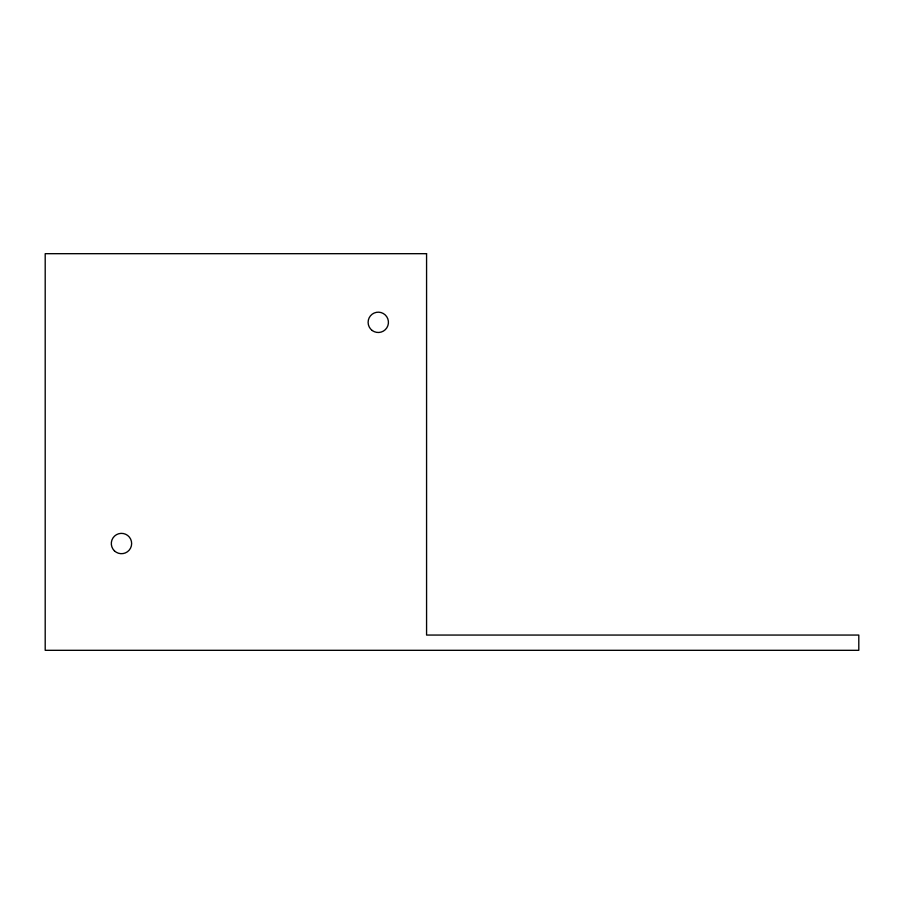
<?xml version="1.0" encoding="UTF-8"?>
<svg xmlns="http://www.w3.org/2000/svg" width="904" height="904" viewBox="0 0 904 904"><rect width="100%" height="100%" fill="white"/><g stroke="black" fill="none" stroke-linecap="round" stroke-linejoin="round"><path stroke-width="1.36" d="M426.575 253.685L45.2 253.685L45.2 650.315L858.8 650.315L858.8 635.06L426.575 635.06L426.575 253.685M114.401 550.83A10.17 10.17 0 0 0 131.34 546.005A10.17 10.17 0 0 0 118.695 533.744A10.17 10.17 0 0 0 114.401 550.83M372.222 330.502A10.17 10.17 0 0 0 388.37 323.485A10.17 10.17 0 0 0 374.211 313.01A10.17 10.17 0 0 0 372.222 330.502"/></g></svg>
